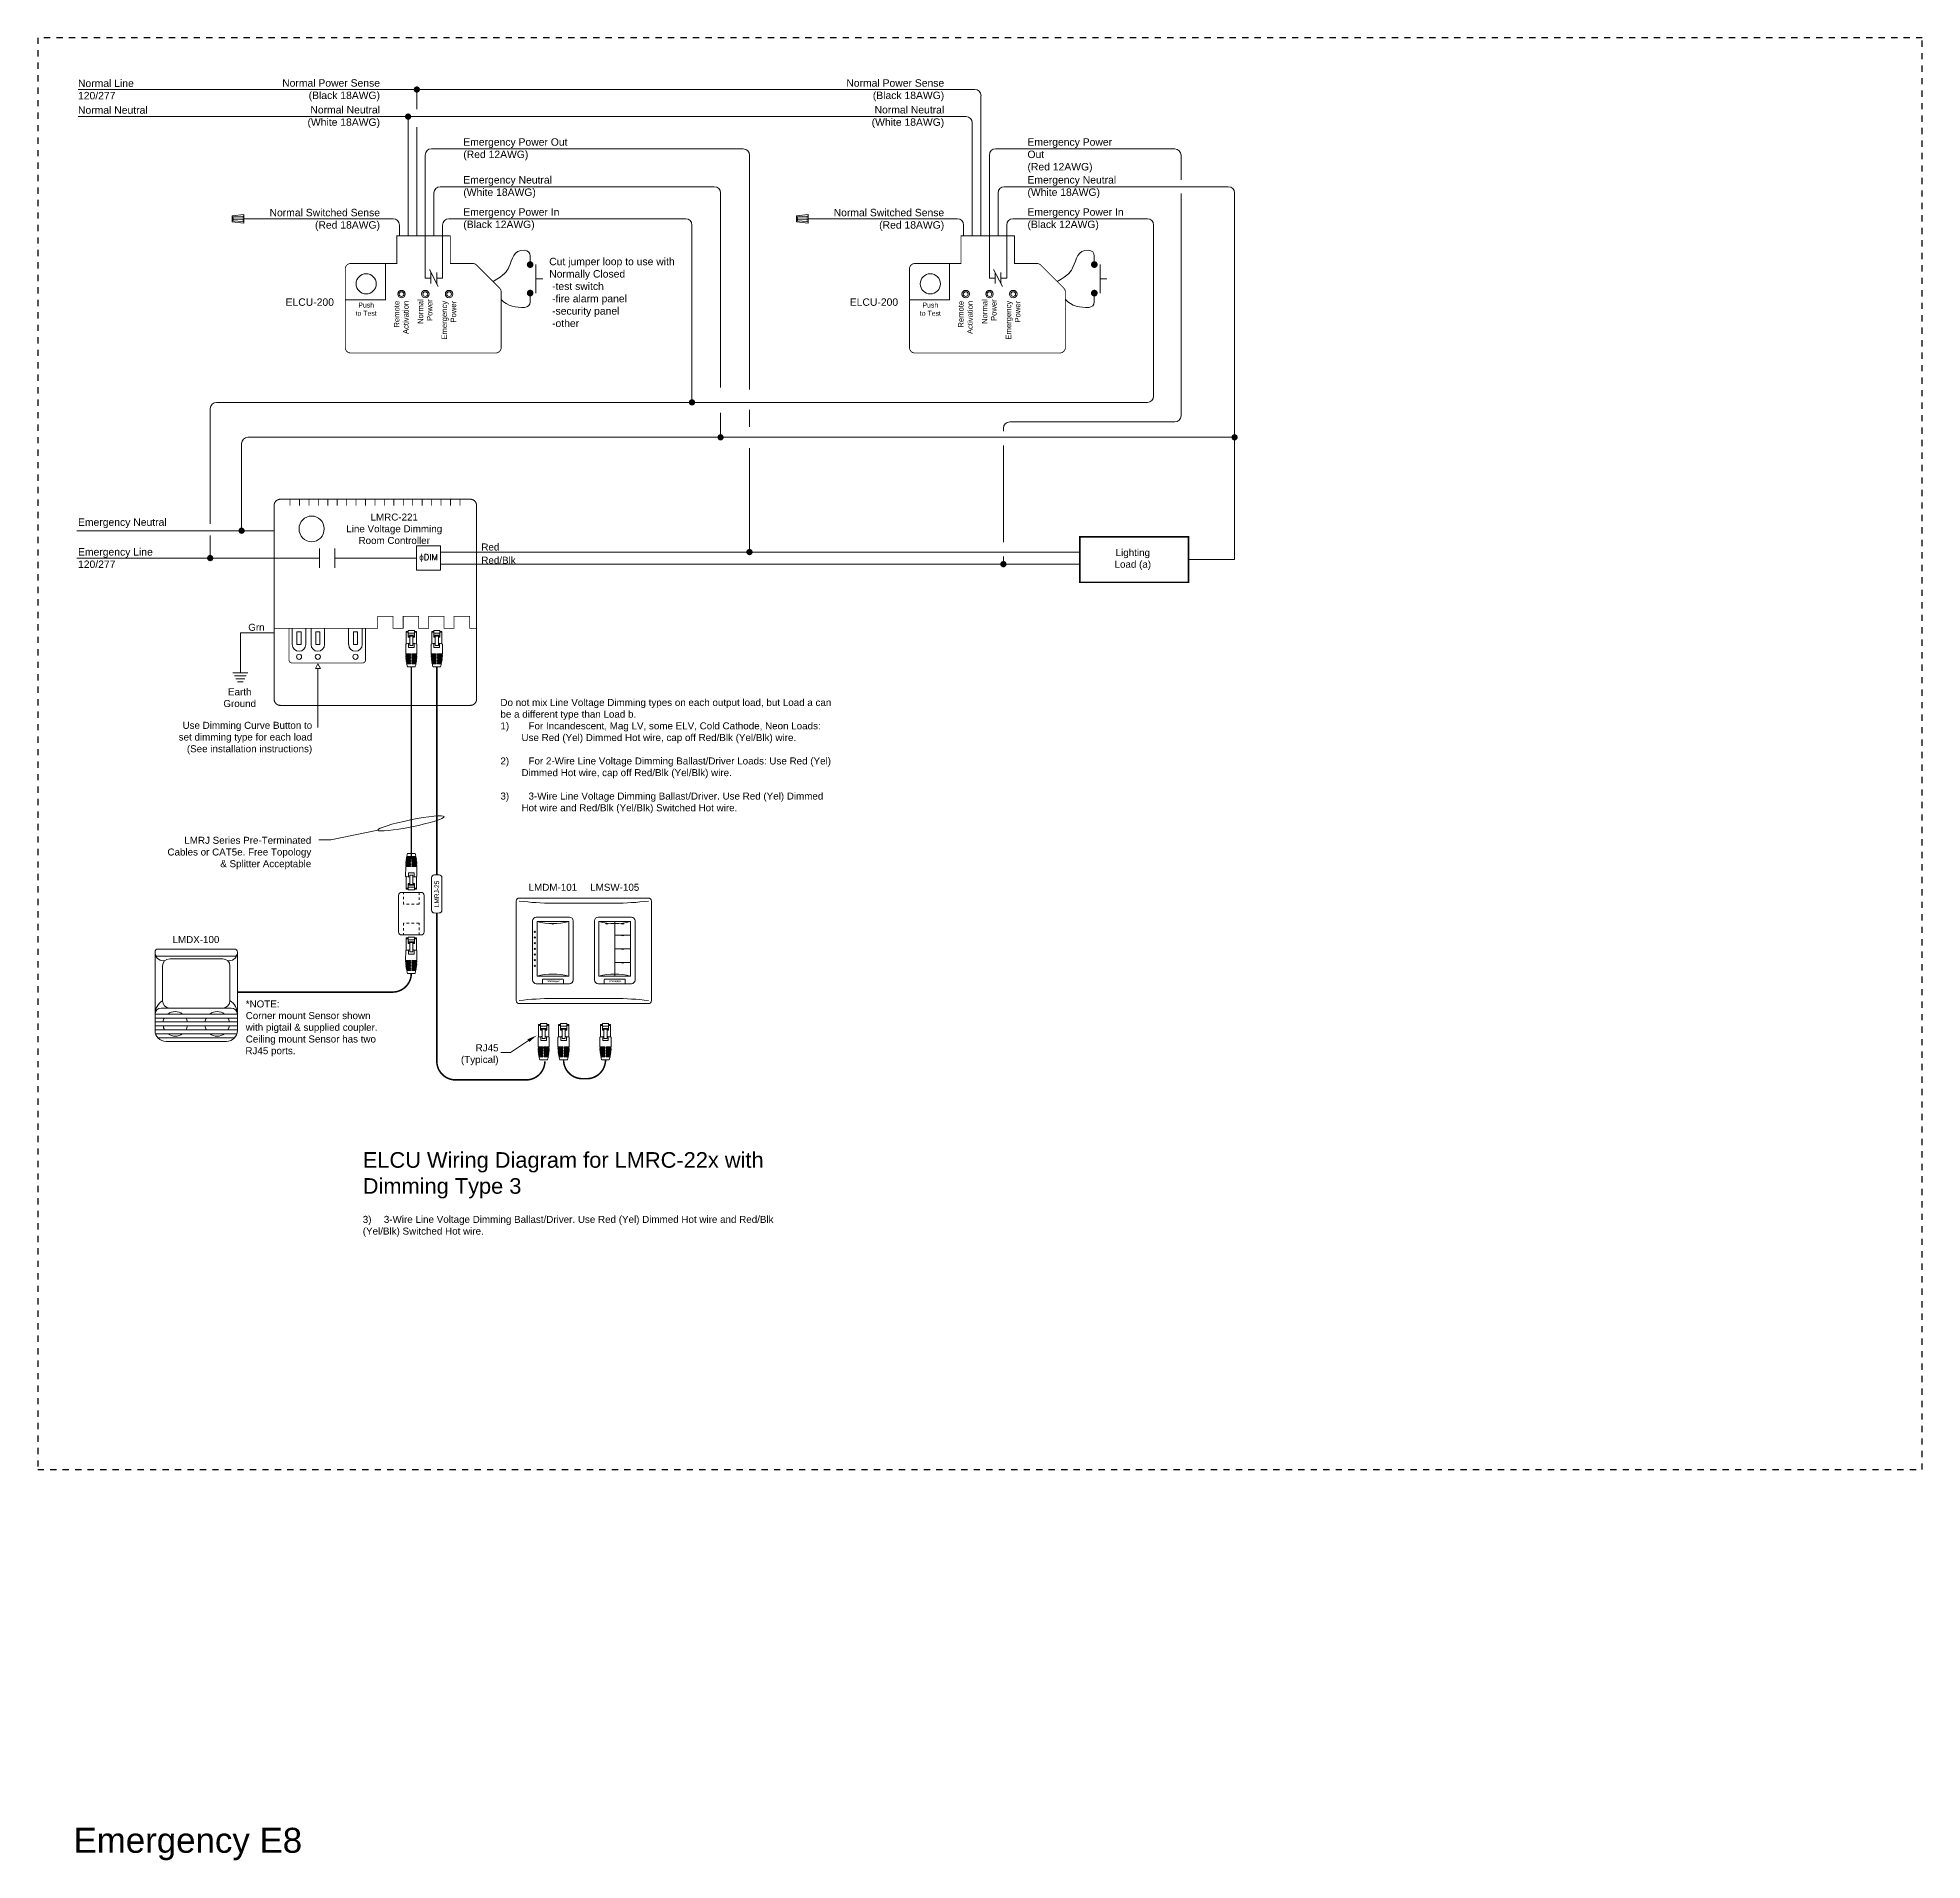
# Model space of a CAD drawing. Header units: inches. Extents: x -60 to 2005, y -577 to 104.
# Drawn here: x 1042.6 to 1118.1, y -188.9 to -115.8 of the extents above; entities that cross this region are included whole.
import ezdxf

# ---------------------------------------------------------------- set-up
doc = ezdxf.new("R2010")
doc.units = ezdxf.units.IN
doc.header["$MEASUREMENT"] = 0
doc.linetypes.add('Demo', pattern=[0.5, 0.25, -0.25])
doc.linetypes.add('HIDDEN', pattern=[0.375, 0.25, -0.125])
doc.layers.get('0').update_dxf_attribs({"lineweight": 5})
doc.layers.add('PS Borders', color=40, linetype='Demo', lineweight=5, plot=False)
for name, color, linetype, lineweight in [('WS', 3, 'Continuous', 5), ('WS_DETAIL', 7, 'Continuous', 5), ('WS_LineVoltage', 1, 'Continuous', 5)]:
    doc.layers.add(name, color=color, linetype=linetype, lineweight=lineweight)
doc.styles.add('ARIAL', font='arial.ttf')
doc.styles.add('ROMANS', font='ROMANS.shx', dxfattribs={"height": 0.0625})

# ---------------------------------------------------------------- blocks, each defined once
blk = doc.blocks.new('A$C28216DC1')
at = {"layer": 'WS_DETAIL'}
blk.add_lwpolyline([(22.84, 8.11), (17.13, 4.27), (13.98, 4.27)], dxfattribs=at)
blk.add_solid([(23.11, 7.67), (22.56, 8.56), (25.52, 9.76)], dxfattribs=at)
at = {"layer": 'WS_DETAIL', "linetype": 'Continuous', "insert": (13.29, 3.59), "char_height": 2.25, "width": 37.309, "attachment_point": 6, "style": 'ARIAL'}
blk.add_mtext('\\pi29.81;RJ45\\P\\pi22.42;(Typical)', dxfattribs=at)
blk = doc.blocks.new('*U130')
for p, q in [((-1.8, 7.34), (-1.81, 4.17)), ((-1.64, 7.37), (-1.63, 11.37)), ((-1.63, 11.37), (-0.99, 11.37)), ((-1.63, 11.09), (-0.99, 11.09)), ((1, 11.65), (-0.99, 11.65)), ((-0.99, 11.65), (-0.99, 9.56)), ((-0.99, 10.79), (1, 10.79)), ((-0.99, 10.12), (1, 10.12)), ((-0.5, 9.76), (-0.99, 9.76)), ((-0.99, 9.56), (-0.5, 9.56)), ((-0.9, 7.49), (-0.9, 6.2)), ((0.9, 6.2), (-0.9, 6.2)), ((-0.5, 6.9), (-0.49, 10.12)), ((0.5, 6.89), (-0.5, 6.9)), ((0.51, 9.89), (-0.49, 9.89)), ((0.5, 6.89), (0.51, 10.12)), ((1, 9.56), (0.5, 9.56)), ((1, 9.76), (0.51, 9.76)), ((0.9, 7.49), (0.9, 6.2)), ((1, 11.65), (1, 9.56)), ((1.65, 11.37), (1, 11.37)), ((1, 11.09), (1.65, 11.09)), ((1.64, 7.37), (1.65, 11.37)), ((1.81, 7.33), (1.8, 4.16)), ((-0.21, 4.16), (-1.81, 4.17)), ((-0.21, 3.92), (-1.81, 3.92)), ((-0.21, 3.67), (-1.8, 3.67)), ((-0.21, 3.42), (-1.79, 3.43)), ((-0.21, 3.18), (-1.78, 3.18)), ((-0.22, 2.93), (-1.76, 2.93)), ((-0.22, 2.69), (-1.74, 2.69)), ((-0.22, 2.44), (-1.71, 2.44)), ((-0.22, 2.19), (-1.68, 2.19)), ((-0.22, 1.95), (-1.65, 1.95)), ((-0.22, 1.7), (-1.61, 1.7)), ((-0.22, 1.45), (-1.57, 1.45)), ((-0.22, 1.21), (-1.52, 1.21)), ((-0.22, 0.96), (-1.47, 0.96)), ((-1.21, 0), (1.21, 0)), ((-0.81, 3.67), (-0.82, 3.43)), ((-0.82, 3.18), (-0.82, 2.93)), ((-0.82, 2.69), (-0.82, 2.44)), ((-0.82, 2.19), (-0.82, 1.95)), ((-0.82, 1.7), (-0.82, 1.45)), ((-0.82, 1.21), (-0.82, 0.96)), ((-0.81, 4.16), (-0.81, 3.92)), ((-0.22, 2.93), (-0.21, 3.18)), ((-0.22, 2.44), (-0.22, 2.69)), ((-0.22, 1.95), (-0.22, 2.19)), ((-0.22, 1.45), (-0.22, 1.7)), ((-0.22, 0.96), (-0.22, 1.21)), ((-0.21, 3.92), (-0.21, 4.16)), ((-0.21, 3.42), (-0.21, 3.67)), ((0.2, 1.95), (0.2, 2.19)), ((1.67, 2.19), (0.2, 2.19)), ((1.64, 1.94), (0.2, 1.95)), ((0.2, 1.45), (0.2, 1.7)), ((1.6, 1.7), (0.2, 1.7)), ((1.55, 1.45), (0.2, 1.45)), ((0.2, 0.96), (0.2, 1.21)), ((1.51, 1.2), (0.2, 1.21)), ((1.45, 0.96), (0.2, 0.96)), ((0.21, 3.92), (0.21, 4.16)), ((1.8, 4.16), (0.21, 4.16)), ((1.8, 3.91), (0.21, 3.92)), ((0.21, 3.42), (0.21, 3.67)), ((1.79, 3.67), (0.21, 3.67)), ((1.78, 3.42), (0.21, 3.42)), ((0.21, 2.93), (0.21, 3.18)), ((1.77, 3.18), (0.21, 3.18)), ((1.75, 2.93), (0.21, 2.93)), ((0.21, 2.44), (0.21, 2.68)), ((1.73, 2.68), (0.21, 2.68)), ((1.7, 2.44), (0.21, 2.44)), ((0.8, 1.7), (0.8, 1.45)), ((0.8, 1.21), (0.8, 0.96)), ((0.81, 4.16), (0.81, 3.92)), ((0.81, 3.67), (0.81, 3.42)), ((0.81, 3.18), (0.81, 2.93)), ((0.81, 2.68), (0.81, 2.44)), ((0.81, 2.19), (0.81, 1.94))]:
    blk.add_line(p, q)
for centre, radius, start, end in [((-0.01, -0.65), 8.19, 93.42122, 102.66034), ((-0.01, -0.65), 8.19, 77.17806, 86.41718), ((13.26, 4.15), 15.07, 180.85618, 181.79342), ((13.26, 4.15), 15.07, 182.73115, 183.66964), ((13.26, 4.15), 15.07, 184.60914, 185.5499), ((13.26, 4.15), 15.07, 186.49219, 187.43627), ((13.26, 4.15), 15.07, 188.38241, 189.33088), ((13.26, 4.15), 15.07, 190.28195, 191.23592), ((13.26, 4.15), 15.07, 192.19309, 195.95706), ((-13.27, 4.18), 15.07, 343.88134, 347.64532), ((-13.27, 4.18), 15.07, 348.60248, 349.55645), ((-13.27, 4.18), 15.07, 350.50753, 351.456), ((-13.27, 4.18), 15.07, 352.40213, 353.34621), ((-13.27, 4.18), 15.07, 354.2885, 355.22926), ((-13.27, 4.18), 15.07, 356.16876, 357.10725), ((-13.27, 4.18), 15.07, 358.04499, 358.98222)]:
    blk.add_arc(centre, radius, start, end)
blk = doc.blocks.new('*U131')
for p, q in [((1.21, 0), (-1.21, 0)), ((-1.81, -7.33), (-1.8, -4.16)), ((-1.8, -3.91), (-0.21, -3.92)), ((-1.8, -4.16), (-0.21, -4.16)), ((-1.79, -3.67), (-0.21, -3.67)), ((-1.78, -3.42), (-0.21, -3.42)), ((-1.77, -3.18), (-0.21, -3.18)), ((-1.75, -2.93), (-0.21, -2.93)), ((-1.73, -2.68), (-0.21, -2.68)), ((-1.7, -2.44), (-0.21, -2.44)), ((-1.67, -2.19), (-0.2, -2.19)), ((-1.64, -1.94), (-0.2, -1.95)), ((-1.6, -1.7), (-0.2, -1.7)), ((-1.55, -1.45), (-0.2, -1.45)), ((-1.51, -1.2), (-0.2, -1.21)), ((-1.45, -0.96), (-0.2, -0.96)), ((-0.81, -2.19), (-0.81, -1.94)), ((-0.81, -2.68), (-0.81, -2.44)), ((-0.81, -3.18), (-0.81, -2.93)), ((-0.81, -3.67), (-0.81, -3.42)), ((-0.81, -4.16), (-0.81, -3.92)), ((-0.8, -1.21), (-0.8, -0.96)), ((-0.8, -1.7), (-0.8, -1.45)), ((-0.21, -2.44), (-0.21, -2.68)), ((-0.21, -2.93), (-0.21, -3.18)), ((-0.21, -3.42), (-0.21, -3.67)), ((-0.21, -3.92), (-0.21, -4.16)), ((-0.2, -0.96), (-0.2, -1.21)), ((-0.2, -1.45), (-0.2, -1.7)), ((-0.2, -1.95), (-0.2, -2.19)), ((0.22, -2.93), (0.21, -3.18)), ((0.21, -3.18), (1.78, -3.18)), ((0.21, -3.42), (1.79, -3.43)), ((0.21, -3.42), (0.21, -3.67)), ((0.21, -3.67), (1.8, -3.67)), ((0.21, -3.92), (1.81, -3.92)), ((0.21, -3.92), (0.21, -4.16)), ((0.21, -4.16), (1.81, -4.17)), ((0.22, -0.96), (1.47, -0.96)), ((0.22, -0.96), (0.22, -1.21)), ((0.22, -1.21), (1.52, -1.21)), ((0.22, -1.45), (1.57, -1.45)), ((0.22, -1.45), (0.22, -1.7)), ((0.22, -1.7), (1.61, -1.7)), ((0.22, -1.95), (1.65, -1.95)), ((0.22, -1.95), (0.22, -2.19)), ((0.22, -2.19), (1.68, -2.19)), ((0.22, -2.44), (1.71, -2.44)), ((0.22, -2.44), (0.22, -2.69)), ((0.22, -2.69), (1.74, -2.69)), ((0.22, -2.93), (1.76, -2.93)), ((0.81, -3.67), (0.82, -3.43)), ((0.81, -4.16), (0.81, -3.92)), ((0.82, -1.21), (0.82, -0.96)), ((0.82, -1.7), (0.82, -1.45)), ((0.82, -2.19), (0.82, -1.95)), ((0.82, -2.69), (0.82, -2.44)), ((0.82, -3.18), (0.82, -2.93)), ((1.8, -7.34), (1.81, -4.17)), ((-1.64, -7.37), (-1.65, -11.37)), ((-1, -11.09), (-1.65, -11.09)), ((-1.65, -11.37), (-1, -11.37)), ((-1, -11.65), (-1, -9.56)), ((-1, -9.56), (-0.5, -9.56)), ((-1, -9.76), (-0.51, -9.76)), ((0.99, -10.12), (-1, -10.12)), ((0.99, -10.79), (-1, -10.79)), ((-1, -11.65), (0.99, -11.65)), ((-0.9, -7.49), (-0.9, -6.2)), ((-0.9, -6.2), (0.9, -6.2)), ((-0.5, -6.89), (-0.51, -10.12)), ((-0.51, -9.89), (0.49, -9.89)), ((-0.5, -6.89), (0.5, -6.9)), ((0.5, -6.9), (0.49, -10.12)), ((0.99, -9.56), (0.5, -9.56)), ((0.5, -9.76), (0.99, -9.76)), ((0.9, -7.49), (0.9, -6.2)), ((0.99, -11.65), (0.99, -9.56)), ((1.63, -11.09), (0.99, -11.09)), ((1.63, -11.37), (0.99, -11.37)), ((1.64, -7.37), (1.63, -11.37))]:
    blk.add_line(p, q)
for centre, radius, start, end in [((13.27, -4.18), 15.07, 163.88134, 167.64532), ((13.27, -4.18), 15.07, 178.04499, 178.98222), ((13.27, -4.18), 15.07, 176.16876, 177.10725), ((13.27, -4.18), 15.07, 174.2885, 175.22926), ((13.27, -4.18), 15.07, 172.40213, 173.34621), ((13.27, -4.18), 15.07, 170.50753, 171.456), ((13.27, -4.18), 15.07, 168.60248, 169.55645), ((-13.26, -4.15), 15.07, 12.19309, 15.95706), ((-13.26, -4.15), 15.07, 10.28195, 11.23592), ((-13.26, -4.15), 15.07, 8.38241, 9.33088), ((-13.26, -4.15), 15.07, 6.49219, 7.43627), ((-13.26, -4.15), 15.07, 4.60914, 5.5499), ((-13.26, -4.15), 15.07, 2.73115, 3.66964), ((-13.26, -4.15), 15.07, 0.85618, 1.79342), ((0.01, 0.65), 8.19, 257.17806, 266.41718), ((0.01, 0.65), 8.19, 273.42122, 282.66034)]:
    blk.add_arc(centre, radius, start, end)
blk = doc.blocks.new('*U135')
at = {"linetype": 'HIDDEN'}
for p, q in [((-2.48, 3.03), (-2.48, 6.83)), ((2.48, 6.83), (2.48, 3.03)), ((2.48, 3.03), (-2.48, 3.03)), ((2.48, -3.03), (-2.48, -3.03)), ((-2.48, -3.03), (-2.48, -6.83)), ((2.48, -6.83), (2.48, -3.03))]:
    blk.add_line(p, q, dxfattribs=at)
for p, q in [((2.48, 6.83), (-2.48, 6.83)), ((2.48, -6.83), (-2.48, -6.83))]:
    blk.add_line(p, q)
for points in [[(-2.48, -6.83), (-3.08, -6.83, -0.414214), (-4.08, -5.83), (-4.08, 5.83, -0.414214), (-3.08, 6.83), (-2.48, 6.83)], [(2.48, 6.83), (3.08, 6.83, -0.414214), (4.08, 5.83), (4.08, -5.83, -0.414214), (3.08, -6.83), (2.48, -6.83)]]:
    blk.add_lwpolyline(points, format="xyb")
blk = doc.blocks.new('*U138')
at = {"const_width": 0.5}
for points in [[(0, 132.37), (0, 6)], [(34.64, 6), (34.64, 6)], [(6, 0), (28.64, 0)]]:
    blk.add_lwpolyline(points, dxfattribs=at)
for points in [[(0, 6, 0.414214), (6, 0)], [(28.64, 0, 0.414214), (34.64, 6)]]:
    blk.add_lwpolyline(points, format="xyb", dxfattribs=at)
blk = doc.blocks.new('*U134')
blk.add_lwpolyline([(-1.66, -5.21), (-1.66, 5.21, -0.414214), (-0.78, 6.09), (0.78, 6.09, -0.414214), (1.66, 5.21), (1.66, -5.21, -0.414214), (0.78, -6.09), (-0.78, -6.09, -0.414214)], format="xyb", close=True)
at = {"insert": (0, 0), "char_height": 1.5, "attachment_point": 5, "rotation": 90, "style": 'ARIAL', "bg_fill": 3, "box_fill_scale": 1, "bg_fill_color": 256, "bg_fill_transparency": 0}
blk.add_mtext_dynamic_manual_height_columns('LMRJ-25', width=12.0337, gutter_width=70, heights=[0], dxfattribs=at)
blk = doc.blocks.new('*U264')
for p, q in [((-17.89, 50.31), (-17.89, 44.1)), ((-17.89, 50.31), (-17.89, 44.1)), ((-12.94, 50.31), (-12.94, 44.1)), ((-12.94, 50.31), (-12.94, 44.1)), ((-26, 47.2), (-17.89, 47.2)), ((-12.94, 47.2), (13.17, 47.2)), ((-26.64, 24.72), (-26.64, 19.51)), ((-22.27, 19.51), (-22.27, 24.72)), ((-20.61, 24.72), (-20.61, 19.51)), ((-16.25, 19.51), (-16.25, 24.72)), ((-8.56, 24.72), (-8.56, 19.51)), ((-4.19, 19.51), (-4.19, 24.72))]:
    blk.add_line(p, q)
for points, const_width in [([(-0.09, 66.07), (30.45, 66.07, -0.414214), (32.44, 64.07), (32.44, 2, -0.414214), (30.45, 0), (-30.45, 0, -0.414214), (-32.44, 2), (-32.44, 64.07, -0.414214), (-30.45, 66.07), (-0.09, 66.07)], 0.343), ([(-27.68, 24.72), (-27.68, 14.58, 0.414214), (-26.68, 13.58), (-4.15, 13.58, 0.414214), (-3.15, 14.58), (-3.15, 24.72)], 0.25)]:
    blk.add_lwpolyline(points, format="xyb", dxfattribs=dict(const_width=const_width))
at = {"const_width": 0.25}
for points in [[(-27.34, 64.06), (-27.34, 66.07)], [(-24.32, 64.06), (-24.32, 66.07)], [(-21.29, 64.06), (-21.29, 66.07)], [(-18.27, 64.06), (-18.27, 66.07)], [(-15.24, 64.06), (-15.24, 66.07)], [(-12.22, 64.06), (-12.22, 66.07)], [(-9.19, 64.06), (-9.19, 66.07)], [(-6.17, 64.06), (-6.17, 66.07)], [(-3.15, 64.06), (-3.15, 66.07)], [(-0.12, 64.06), (-0.12, 66.07)], [(2.9, 64.06), (2.9, 66.07)], [(5.93, 64.06), (5.93, 66.07)], [(8.95, 64.06), (8.95, 66.07)], [(11.98, 64.06), (11.98, 66.07)], [(15, 64.06), (15, 66.07)], [(18.03, 64.06), (18.03, 66.07)], [(21.05, 64.06), (21.05, 66.07)], [(24.07, 64.06), (24.07, 66.07)], [(27.1, 64.06), (27.1, 66.07)], [(32.44, 24.72), (30.2, 24.72), (30.2, 28.51), (25.24, 28.51), (25.24, 24.72), (22.03, 24.72), (22.03, 28.51), (17.07, 28.51), (17.07, 24.72), (13.86, 24.72), (13.86, 28.51), (8.9, 28.51), (8.9, 24.72), (5.69, 24.72), (5.69, 28.51), (0.73, 28.51), (0.73, 24.72), (-32.44, 24.72)]]:
    blk.add_lwpolyline(points, dxfattribs=at)
blk.add_lwpolyline([(-20.43, 52.43), (-21.24, 52.51), (-21.99, 52.75), (-22.67, 53.13), (-23.27, 53.64), (-23.77, 54.26), (-24.14, 54.98), (-24.38, 55.78), (-24.46, 56.64), (-24.46, 56.64), (-24.38, 57.45), (-24.14, 58.2), (-23.77, 58.89), (-23.27, 59.49), (-22.67, 59.98), (-21.99, 60.36), (-21.24, 60.59), (-20.43, 60.68), (-20.43, 60.68), (-19.63, 60.59), (-18.87, 60.36), (-18.19, 59.98), (-17.59, 59.49), (-17.09, 58.89), (-16.72, 58.2), (-16.48, 57.45), (-16.4, 56.64), (-16.4, 56.64), (-16.48, 55.78), (-16.72, 54.98), (-17.09, 54.26), (-17.59, 53.64), (-18.19, 53.13), (-18.87, 52.75), (-19.63, 52.51), (-20.43, 52.43), (-20.43, 52.43), (-20.43, 52.43)])
for points in [[(13.17, 51.08), (20.92, 51.08), (20.92, 43.33), (13.17, 43.33)], [(-25.12, 19.51), (-23.79, 19.51), (-23.79, 23.54), (-25.12, 23.54)], [(-19.09, 19.51), (-17.77, 19.51), (-17.77, 23.54), (-19.09, 23.54)], [(-7.04, 19.51), (-5.71, 19.51), (-5.71, 23.54), (-7.04, 23.54)]]:
    blk.add_lwpolyline(points, close=True)
for centre in [(-24.45, 15.57), (-18.43, 15.57), (-6.37, 15.57)]:
    blk.add_circle(centre, 0.819)
for centre in [(-24.45, 19.51), (-18.43, 19.51), (-6.37, 19.51)]:
    blk.add_arc(centre, 2.18, 180, 0)
at = {"insert": (6.05, 61.48), "char_height": 2.25, "width": 40.9705, "attachment_point": 2, "style": 'ROMANS'}
blk.add_mtext('{\\fArial|b0|i0|c0|p34;LMRC-221\\PLine Voltage Dimming\\PRoom Controller}', dxfattribs=at)
at = {"linetype": 'Continuous', "insert": (17.05, 47.2), "char_height": 2, "width": 5.8059, "attachment_point": 5, "style": 'ROMANS'}
blk.add_mtext('ɸDIM', dxfattribs=at)
blk = doc.blocks.new('WallPlate2Gang')
for p, q in [((-20.79, 0.96), (-20.79, 32.88)), ((-19.83, 33.84), (19.83, 33.84)), ((10.76, 32.2), (-9.07, 32.2)), ((0, 33.84), (1.69, 33.84)), ((19.83, 33.84), (21.52, 33.84)), ((22.48, 32.88), (22.48, 0.96)), ((-15.56, 26.52), (-15.56, 7.57)), ((-14.38, 27.7), (-3.75, 27.7)), ((-2.57, 26.52), (-2.57, 7.57)), ((4.26, 26.52), (4.26, 7.57)), ((5.44, 27.7), (16.08, 27.7)), ((17.26, 26.52), (17.26, 7.57)), ((-3.75, 6.39), (-14.38, 6.39)), ((16.08, 6.39), (5.44, 6.39)), ((-19.83, 0), (19.83, 0)), ((10.76, 1.64), (-9.07, 1.64)), ((0, 0), (1.69, 0)), ((19.83, 0), (21.52, 0))]:
    blk.add_line(p, q)
for centre, radius, start, end in [((-19.83, 32.88), 0.96, 90, 180), ((-9.07, 117.54), 85.35, 262.75705, 270), ((10.76, 117.54), 85.35, 270, 277.24295), ((21.52, 32.88), 0.96, 0, 90), ((-14.38, 26.52), 1.18, 90, 180), ((-3.75, 26.52), 1.18, 0, 90), ((5.44, 26.52), 1.18, 90, 180), ((16.08, 26.52), 1.18, 0, 90), ((-14.38, 7.57), 1.18, 180, 270), ((-3.75, 7.57), 1.18, 270, 0), ((5.44, 7.57), 1.18, 180, 270), ((16.08, 7.57), 1.18, 270, 0), ((-19.83, 0.96), 0.96, 180, 270), ((-9.07, -83.7), 85.35, 90, 97.24295), ((10.76, -83.7), 85.35, 82.75705, 90), ((21.52, 0.96), 0.96, 270, 0)]:
    blk.add_arc(centre, radius, start, end)
blk = doc.blocks.new('*U189')
blk.add_blockref('WallPlate2Gang', (9.07, 0))
blk = doc.blocks.new('*U207')
for p, q in [((-6.5, 20.13), (-6.5, 1.18)), ((-5.32, 21.31), (5.32, 21.31)), ((-5.07, 2.44), (-5.07, 19.89)), ((-5.07, 19.89), (5.07, 19.89)), ((-5.07, 19.89), (5.07, 19.89)), ((-0.33, 19.29), (-0.33, 19.19)), ((0.33, 19.29), (0.33, 19.19)), ((5.07, 19.89), (5.07, 2.44)), ((6.5, 20.13), (6.5, 1.18)), ((5.32, 0), (-5.32, 0)), ((5.07, 2.44), (-5.07, 2.44)), ((5.07, 2.44), (-5.07, 2.44)), ((-3.38, 1.24), (-3.38, 0)), ((3.14, 1.48), (-3.14, 1.48)), ((3.38, 1.24), (3.38, 0))]:
    blk.add_line(p, q)
for centre in [(-5.78, 16.63), (-5.78, 14.81), (-5.78, 12.99), (-5.78, 11.16), (-5.78, 9.34), (-5.78, 7.52), (-5.78, 5.7)]:
    blk.add_circle(centre, 0.199)
for centre, radius, start, end in [((-5.32, 20.13), 1.18, 90, 180), ((0, 41.25), 21.96, 256.64818, 283.35182), ((0, 19.73), 0.639, 238.6629, 301.3371), ((5.32, 20.13), 1.18, 0, 90), ((-5.32, 1.18), 1.18, 180, 270), ((0, -18.92), 21.96, 76.64818, 103.35182), ((-3.14, 1.24), 0.239, 90, 180), ((3.14, 1.24), 0.239, 0, 90), ((5.32, 1.18), 1.18, 270, 0)]:
    blk.add_arc(centre, radius, start, end)
at = {"style": 'ARIAL'}
for s, insert, char_height, width, attachment_point in [('LMDM-101', (0, 32.02), 2.25, 40.9705, 2), ('{\\fArial|b1|i1|c0|p34;Wattstopper}', (-1.79, 1.04), 0.4798, 3.7953, 1)]:
    blk.add_mtext(s, dxfattribs=dict(at, insert=insert, char_height=char_height, width=width, attachment_point=attachment_point))
blk = doc.blocks.new('*U250')
for p, q in [((-6.5, 20.13), (-6.5, 1.18)), ((-5.32, 21.31), (5.32, 21.31)), ((-5.07, 2.44), (-5.07, 19.89)), ((-5.07, 19.89), (5.07, 19.89)), ((-2.87, 19.29), (-2.87, 19.19)), ((-2.2, 19.29), (-2.87, 19.29)), ((-2.2, 19.29), (-2.2, 19.19)), ((0, 19.29), (0, 19.89)), ((0, 19.29), (0, 3.04)), ((2.2, 19.29), (2.2, 19.19)), ((2.2, 19.29), (2.87, 19.29)), ((2.87, 19.29), (2.87, 19.19)), ((5.07, 19.89), (5.07, 2.44)), ((6.5, 20.13), (6.5, 1.18)), ((0, 15.52), (5.07, 15.52)), ((2.2, 15.52), (2.2, 15.42)), ((2.87, 15.52), (2.87, 15.42)), ((0, 11.16), (5.07, 11.16)), ((0, 6.8), (5.07, 6.8)), ((2.2, 11.16), (2.2, 11.06)), ((2.2, 6.8), (2.2, 6.7)), ((2.87, 11.16), (2.87, 11.06)), ((2.87, 6.8), (2.87, 6.7)), ((5.32, 0), (-5.32, 0)), ((5.07, 2.44), (-5.07, 2.44)), ((-3.38, 1.24), (-3.38, 0)), ((3.14, 1.48), (-3.14, 1.48)), ((0, 3.04), (0, 2.44)), ((3.38, 1.24), (3.38, 0))]:
    blk.add_line(p, q)
for centre, radius, start, end in [((-5.32, 20.13), 1.18, 90, 180), ((0, 41.25), 21.96, 256.64818, 283.35182), ((-2.54, 19.73), 0.639, 238.6629, 301.3371), ((2.54, 19.73), 0.639, 238.6629, 301.3371), ((5.32, 20.13), 1.18, 0, 90), ((2.54, 15.96), 0.639, 238.6629, 301.3371), ((2.54, 11.6), 0.639, 238.6629, 301.3371), ((2.54, 7.24), 0.639, 238.6629, 301.3371), ((-5.32, 1.18), 1.18, 180, 270), ((0, -18.92), 21.96, 76.64818, 103.35182), ((-3.14, 1.24), 0.239, 90, 180), ((3.14, 1.24), 0.239, 0, 90), ((5.32, 1.18), 1.18, 270, 0)]:
    blk.add_arc(centre, radius, start, end)
at = {"style": 'ARIAL'}
for s, insert, char_height, width, attachment_point in [('LMSW-105', (0, 32.02), 2.25, 40.9705, 2), ('{\\fArial|b1|i1|c0|p34;Wattstopper}', (-1.79, 1.04), 0.4798, 3.7953, 1)]:
    blk.add_mtext(s, dxfattribs=dict(at, insert=insert, char_height=char_height, width=width, attachment_point=attachment_point))

msp = doc.modelspace()

# ---------------------------------------------------------------- linework, layer by layer
for p, q in [((1057.812, -118.71), (1057.812, -117.924)), ((1050.885, -122.927), (1050.414, -122.988)), ((1050.414, -123.225), (1050.414, -122.988)), ((1050.847, -123.002), (1050.452, -123.031)), ((1050.885, -123.286), (1050.885, -122.927)), ((1073.486, -122.927), (1073.016, -122.988)), ((1073.016, -123.225), (1073.016, -122.988)), ((1073.449, -123.002), (1073.054, -123.031)), ((1073.486, -123.286), (1073.486, -122.927)), ((1050.885, -123.286), (1050.414, -123.225)), ((1050.847, -123.071), (1050.452, -123.081)), ((1050.847, -123.141), (1050.452, -123.131)), ((1050.847, -123.21), (1050.452, -123.181)), ((1073.486, -123.286), (1073.016, -123.225)), ((1073.449, -123.071), (1073.054, -123.081)), ((1073.449, -123.141), (1073.054, -123.131)), ((1073.449, -123.21), (1073.054, -123.181)), ((1058.318, -125.143), (1058.67, -125.813)), ((1058.378, -125.699), (1058.378, -125.257)), ((1058.61, -125.257), (1058.61, -125.699)), ((1080.92, -125.143), (1081.272, -125.813)), ((1080.98, -125.699), (1080.98, -125.257)), ((1081.212, -125.257), (1081.212, -125.699)), ((1058.378, -125.478), (1058.148, -125.478)), ((1058.844, -125.478), (1058.61, -125.478)), ((1080.98, -125.478), (1080.749, -125.478)), ((1081.445, -125.478), (1081.212, -125.478)), ((1084.369, -135.851), (1084.369, -137.668)), ((1058.765, -136.457), (1062.211, -136.457)), ((1088.73, -136.759), (1090.572, -136.759)), ((1053.852, -140.932), (1053.746, -141.117)), ((1053.746, -141.117), (1053.959, -141.117)), ((1053.959, -141.117), (1053.746, -141.117)), ((1053.852, -140.932), (1053.959, -141.117)), ((1053.852, -141.117), (1053.852, -143.491)), ((1050.441, -141.294), (1051.044, -141.294)), ((1050.506, -141.42), (1050.979, -141.42)), ((1050.562, -141.53), (1050.923, -141.53)), ((1050.63, -141.656), (1050.854, -141.656)), ((1054.369, -147.982), (1053.883, -147.982)), ((1047.325, -152.481), (1047.325, -152.532)), ((1047.445, -152.36), (1050.503, -152.36)), ((1050.624, -152.481), (1050.624, -152.532)), ((1047.326, -152.547), (1047.326, -155.625)), ((1050.503, -152.653), (1047.445, -152.653)), ((1047.621, -153.047), (1047.621, -154.435)), ((1050.034, -152.754), (1047.914, -152.754)), ((1050.327, -153.047), (1050.327, -154.435)), ((1050.623, -152.547), (1050.623, -155.625)), ((1050.378, -154.728), (1047.57, -154.728)), ((1050.623, -154.967), (1047.326, -154.967)), ((1050.623, -155.125), (1047.326, -155.125)), ((1050.623, -155.283), (1047.326, -155.283)), ((1050.623, -155.442), (1047.326, -155.442)), ((1050.623, -155.6), (1047.326, -155.6)), ((1050.602, -155.759), (1047.346, -155.759)), ((1050.511, -155.917), (1047.437, -155.917)), ((1050.184, -156.064), (1047.764, -156.064))]:
    msp.add_line(p, q)
at = {"color": 7}
for p, q in [((1056.553, -126.356), (1056.553, -124.895)), ((1062.351, -124.589), (1062.351, -124.94)), ((1062.582, -124.94), (1062.582, -126.081)), ((1079.155, -126.356), (1079.155, -124.895)), ((1084.953, -124.589), (1084.953, -124.94)), ((1085.184, -124.94), (1085.184, -126.081)), ((1062.351, -126.081), (1062.351, -126.433)), ((1062.859, -125.511), (1062.582, -125.511)), ((1084.953, -126.081), (1084.953, -126.433)), ((1085.461, -125.511), (1085.184, -125.511)), ((1054.945, -126.356), (1056.553, -126.356)), ((1077.547, -126.356), (1079.155, -126.356))]:
    msp.add_line(p, q, dxfattribs=at)
at = {"linetype": 'Continuous'}
msp.add_line((1054.369, -147.982), (1056.256, -147.597), dxfattribs=at)
at = {"const_width": 0.125}
for points in [[(1057.749, -117.924, 1), (1057.874, -117.924, 1)], [(1057.401, -119.01, 1), (1057.526, -119.01, 1)]]:
    msp.add_lwpolyline(points, format="xyb", close=True, dxfattribs=at)
at = {"const_width": 0.033}
for points in [[(1059.154, -123.786), (1059.154, -124.895), (1060.051, -124.895, -0.199289), (1060.207, -124.96), (1061.127, -125.883, -0.198535), (1061.191, -126.038), (1061.191, -128.261, -0.414214), (1060.971, -128.481), (1055.165, -128.481, -0.414214), (1054.945, -128.261), (1054.945, -128.088)], [(1054.945, -128.088), (1054.945, -125.115, -0.414214), (1055.165, -124.895), (1057.009, -124.895), (1057.009, -123.786), (1057.98, -123.786), (1059.154, -123.786)], [(1081.756, -123.786), (1081.756, -124.895), (1082.653, -124.895, -0.199289), (1082.808, -124.96), (1083.728, -125.883, -0.198535), (1083.793, -126.038), (1083.793, -128.261, -0.414214), (1083.573, -128.481), (1077.767, -128.481, -0.414214), (1077.547, -128.261), (1077.547, -128.088)], [(1077.547, -128.088), (1077.547, -125.115, -0.414214), (1077.767, -124.895), (1079.61, -124.895), (1079.61, -123.786), (1080.581, -123.786), (1081.756, -123.786)]]:
    msp.add_lwpolyline(points, format="xyb", dxfattribs=at)
at = {"color": 7, "linetype": 'Continuous', "const_width": 0.133}
for points in [[(1062.285, -124.94, -1), (1062.418, -124.94, -1)], [(1084.886, -124.94, -1), (1085.02, -124.94, -1)], [(1062.285, -126.081, 1), (1062.418, -126.081, 1)], [(1084.886, -126.081, 1), (1085.02, -126.081, 1)]]:
    msp.add_lwpolyline(points, format="xyb", close=True, dxfattribs=at)
at = {"linetype": 'Continuous', "const_width": 0.0625}
msp.add_lwpolyline([(1084.369, -137.668), (1088.73, -137.668), (1088.73, -135.851), (1084.369, -135.851)], close=True, dxfattribs=at)
msp.add_lwpolyline([(1052.094, -139.689), (1050.742, -139.689), (1050.742, -141.294)])
at = {"color": 7}
for centre in [(1055.782, -125.712), (1078.384, -125.712)]:
    msp.add_circle(centre, 0.404, dxfattribs=at)
for centre, radius in [((1057.198, -126.123), 0.151), ((1057.198, -126.123), 0.0952), ((1058.151, -126.123), 0.151), ((1058.151, -126.123), 0.0952), ((1059.105, -126.123), 0.151), ((1059.105, -126.123), 0.0952), ((1079.8, -126.123), 0.151), ((1079.8, -126.123), 0.0952), ((1080.753, -126.123), 0.151), ((1080.753, -126.123), 0.0952), ((1081.707, -126.123), 0.151), ((1081.707, -126.123), 0.0952)]:
    msp.add_circle(centre, radius)
for centre, radius, start, end in [((1080.165, -118.173), 0.249, 0, 90), ((1058.396, -120.551), 0.249, 90, 180), ((1047.445, -152.481), 0.121, 90, 180), ((1050.503, -152.481), 0.121, 0, 90), ((1047.445, -152.532), 0.121, 180, 270), ((1047.661, -152.492), 0.34, 189.33833, 280.31178), ((1047.914, -153.047), 0.293, 90, 180), ((1050.034, -153.047), 0.293, 0, 90), ((1050.287, -152.492), 0.34, 259.68822, 350.66167), ((1050.503, -152.532), 0.121, 270, 0), ((1047.957, -154.969), 0.632, 122.17907, 180.24228), ((1047.57, -154.972), 0.244, 90, 180), ((1047.914, -154.435), 0.293, 180, 270), ((1050.034, -154.435), 0.293, 270, 0), ((1049.991, -154.969), 0.632, 359.75772, 57.82093), ((1050.378, -154.972), 0.244, 0, 90), ((1048.134, -155.361), 0.493, 151.37465, 170.93843), ((1048.134, -155.361), 0.493, 189.44431, 209.05661), ((1048.134, -155.361), 0.493, 53.19365, 126.80635), ((1048.134, -155.361), 0.493, 330.94339, 350.55569), ((1048.134, -155.361), 0.493, 9.06157, 28.62535), ((1049.814, -155.361), 0.493, 151.37465, 170.93843), ((1049.814, -155.361), 0.493, 189.44431, 209.05661), ((1049.814, -155.361), 0.493, 53.19365, 126.80635), ((1049.814, -155.361), 0.493, 330.94339, 350.55569), ((1049.814, -155.361), 0.493, 9.06157, 28.62535), ((1047.764, -155.625), 0.439, 180, 270), ((1048.134, -155.361), 0.493, 233.8289, 306.1711), ((1049.814, -155.361), 0.493, 233.8289, 306.1711), ((1050.184, -155.625), 0.439, 270, 0)]:
    msp.add_arc(centre, radius, start, end)
for centre, start, end in [((1062.129, -124.589), 0, 90), ((1084.731, -124.589), 0, 90), ((1062.129, -126.433), 270, 0), ((1084.731, -126.433), 270, 0)]:
    msp.add_arc(centre, 0.222, start, end, dxfattribs=at)
at = {"extrusion": (0, 0, -1)}
msp.add_ellipse((1057.581, -147.327), major_axis=(1.325, 0.27), ratio=0.103781, dxfattribs=at)
at = {"color": 7}
for points in [[(1060.865, -125.62), (1061.323, -125.356), (1061.628, -124.907), (1061.67, -124.332), (1062.129, -124.367)], [(1083.467, -125.62), (1083.925, -125.356), (1084.23, -124.907), (1084.272, -124.332), (1084.731, -124.367)]]:
    msp.add_open_spline(points, degree=3, knots=[0, 0, 0, 0, 0.853506, 2.600202, 2.600202, 2.600202, 2.600202], dxfattribs=at)
for points in [[(1061.191, -126.335), (1061.443, -126.603), (1061.797, -126.675), (1062.129, -126.655)], [(1083.793, -126.335), (1084.044, -126.603), (1084.399, -126.675), (1084.731, -126.655)]]:
    msp.add_open_spline(points, degree=3, dxfattribs=at)
for p in [(1050.452, -123.031), (1050.847, -123.002), (1073.054, -123.031), (1073.449, -123.002), (1050.452, -123.081), (1050.452, -123.131), (1050.452, -123.181), (1050.847, -123.071), (1050.847, -123.141), (1050.847, -123.21), (1073.054, -123.081), (1073.054, -123.131), (1073.054, -123.181), (1073.449, -123.071), (1073.449, -123.141), (1073.449, -123.21), (1084.369, -136.457), (1084.369, -137.062)]:
    msp.add_point(p)
at = {"layer": 'WS', "const_width": 0.0625}
msp.add_lwpolyline([(1057.591, -141.058), (1057.59, -148.725)], dxfattribs=at)
for points in [[(1057.59, -153.336), (1057.59, -153.336, -0.414214), (1056.84, -154.086), (1050.623, -154.086)], [(1063.692, -156.806, 0.414214), (1064.442, -157.556), (1064.62, -157.556, 0.414214), (1065.37, -156.806)]]:
    msp.add_lwpolyline(points, format="xyb", dxfattribs=at)
at = {"layer": 'WS_LineVoltage'}
for p, q in [((1044.238, -117.924), (1080.165, -117.924)), ((1080.413, -123.786), (1080.413, -118.173)), ((1044.238, -119.01), (1079.817, -119.01)), ((1057.464, -123.786), (1057.464, -119.01)), ((1080.065, -123.786), (1080.065, -119.259)), ((1057.812, -123.786), (1057.812, -119.429)), ((1058.148, -125.478), (1058.148, -120.551)), ((1070.889, -120.303), (1058.396, -120.303)), ((1071.139, -129.942), (1071.139, -120.553)), ((1080.749, -125.478), (1080.749, -120.551)), ((1088.178, -120.303), (1080.998, -120.303)), ((1088.428, -121.545), (1088.428, -120.553)), ((1058.496, -123.786), (1058.496, -122.067)), ((1069.73, -121.818), (1058.744, -121.818)), ((1069.98, -129.866), (1069.98, -122.068)), ((1081.097, -123.786), (1081.097, -122.067)), ((1090.322, -121.818), (1081.346, -121.818)), ((1088.428, -130.996), (1088.428, -122.097)), ((1090.572, -136.759), (1090.572, -122.068)), ((1050.885, -123.106), (1056.867, -123.106)), ((1057.116, -123.786), (1057.116, -123.355)), ((1058.844, -125.478), (1058.844, -123.355)), ((1068.585, -123.106), (1059.092, -123.106)), ((1068.835, -130.46), (1068.835, -123.356)), ((1073.486, -123.106), (1079.469, -123.106)), ((1079.717, -123.786), (1079.717, -123.355)), ((1081.445, -125.478), (1081.445, -123.355)), ((1087.08, -123.106), (1081.694, -123.106)), ((1087.33, -130.21), (1087.33, -123.356)), ((1087.08, -130.46), (1049.784, -130.46)), ((1049.534, -135.326), (1049.534, -130.71)), ((1069.98, -131.86), (1069.98, -130.879)), ((1071.139, -131.436), (1071.139, -130.752)), ((1081.562, -131.246), (1088.178, -131.246)), ((1050.792, -135.602), (1050.792, -132.11)), ((1051.042, -131.86), (1090.572, -131.86)), ((1081.312, -131.617), (1081.312, -131.496)), ((1071.139, -136.457), (1071.139, -132.297)), ((1081.312, -136.063), (1081.312, -132.186)), ((1049.534, -136.699), (1049.534, -135.8)), ((1058.765, -136.457), (1084.369, -136.457)), ((1081.312, -136.941), (1081.312, -136.63)), ((1058.765, -136.941), (1084.369, -136.941))]:
    msp.add_line(p, q, dxfattribs=at)
at = {"layer": 'WS_LineVoltage', "const_width": 0.125}
for points in [[(1068.772, -130.46, 1), (1068.897, -130.46, 1)], [(1069.918, -131.86, 1), (1070.043, -131.86, 1)], [(1090.51, -131.86, 1), (1090.635, -131.86, 1)], [(1050.73, -135.602, 1), (1050.855, -135.602, 1)], [(1049.471, -136.699, 1), (1049.596, -136.699, 1)], [(1071.076, -136.457, 1), (1071.201, -136.457, 1)], [(1081.25, -136.941, 1), (1081.375, -136.941, 1)]]:
    msp.add_lwpolyline(points, format="xyb", close=True, dxfattribs=at)
at = {"layer": 'WS_LineVoltage'}
for points in [[(1052.094, -135.602), (1044.196, -135.602)], [(1052.9, -136.699), (1044.196, -136.699)]]:
    msp.add_lwpolyline(points, dxfattribs=at)
for centre, radius, start, end in [((1079.817, -119.259), 0.249, 0, 90), ((1070.889, -120.553), 0.25, 0, 90), ((1080.998, -120.551), 0.249, 90, 180), ((1088.178, -120.553), 0.25, 0, 90), ((1058.744, -122.067), 0.249, 90, 180), ((1069.73, -122.068), 0.25, 0, 90), ((1081.346, -122.067), 0.249, 90, 180), ((1090.322, -122.068), 0.25, 0, 90), ((1056.867, -123.355), 0.249, 0, 90), ((1059.092, -123.355), 0.249, 90, 180), ((1068.585, -123.356), 0.25, 0, 90), ((1079.469, -123.355), 0.249, 0, 90), ((1081.694, -123.355), 0.249, 90, 180), ((1087.08, -123.356), 0.25, 0, 90), ((1049.784, -130.71), 0.25, 90, 180), ((1087.08, -130.21), 0.25, 270, 0), ((1081.562, -131.496), 0.25, 90, 180), ((1088.178, -130.996), 0.25, 270, 0), ((1051.042, -132.11), 0.25, 90, 180)]:
    msp.add_arc(centre, radius, start, end, dxfattribs=at)

# ---------------------------------------------------------------- block references
at = {"xscale": 0.125, "yscale": 0.125, "zscale": 0.125}
for name, p in [('*U264', (1056.15, -142.599)), ('*U130', (1057.591, -141.058)), ('*U130', (1058.612, -141.058)), ('*U131', (1057.59, -148.536)), ('*U135', (1057.591, -150.945)), ('*U207', (1063.263, -153.749)), ('*U250', (1065.741, -153.749)), ('*U189', (1063.263, -154.548)), ('*U130', (1057.59, -153.336)), ('*U130', (1062.893, -156.806)), ('*U130', (1063.692, -156.806)), ('*U130', (1065.37, -156.806))]:
    msp.add_blockref(name, p, dxfattribs=at)
at = {"layer": 'WS', "xscale": 0.125, "yscale": 0.125, "zscale": 0.125}
for name, p in [('*U138', (1058.612, -157.604)), ('A$C28216DC1', (1059.424, -157.046))]:
    msp.add_blockref(name, p, dxfattribs=at)

# ---------------------------------------------------------------- texts
at = {"lineweight": -3, "style": 'ARIAL'}
for s, height, p in [('*NOTE:', 0.2811, (1050.958, -154.701)), ('with pigtail & supplied coupler.', 0.28114, (1050.958, -155.638)), ('Corner mount Sensor shown', 0.28114, (1050.958, -155.169)), ('Ceiling mount Sensor has two', 0.28114, (1050.958, -156.106)), ('RJ45 ports.', 0.28114, (1050.945, -156.575))]:
    msp.add_text(s, height=height, dxfattribs=at).set_placement(p)
at = {"color": 7, "linetype": 'Continuous', "char_height": 0.29701, "width": 4.07419, "attachment_point": 4, "style": 'ARIAL'}
for s, insert in [('Normal Line\\P120/277', (1044.238, -117.924)), ('Emergency Line 120/277', (1044.238, -136.699))]:
    msp.add_mtext(s, dxfattribs=dict(at, insert=insert))
at = {"color": 7, "style": 'ARIAL'}
for s, insert, char_height, width, attachment_point in [('Normal Power Sense\\P(Black 18AWG)', (1056.337, -117.514), 0.29701, 7.99989, 3), ('Normal Power Sense\\P(Black 18AWG)', (1078.939, -117.514), 0.29701, 7.99989, 3), ('Normal Neutral', (1044.238, -118.752), 0.29701, 5.6368, 4), ('Normal Neutral\\P(White 18AWG)', (1056.337, -118.588), 0.29701, 7.99989, 3), ('Normal Neutral\\P(White 18AWG)', (1078.939, -118.588), 0.29701, 7.99989, 3), ('Emergency Power Out\\P(Red 12AWG)', (1059.674, -119.88), 0.29701, 7.99989, 1), ('Emergency Power Out\\P(Red 12AWG)', (1082.276, -119.88), 0.29701, 3.89371, 1), ('Emergency Neutral\\P(White 18AWG)', (1059.674, -121.395), 0.29701, 7.99989, 1), ('Emergency Neutral\\P(White 18AWG)', (1082.276, -121.395), 0.29701, 3.89371, 1), ('Normal Switched Sense\\P(Red 18AWG)', (1056.337, -122.706), 0.29701, 7.99989, 3), ('Emergency Power In\\P(Black 12AWG)', (1059.674, -122.684), 0.29701, 7.99989, 1), ('Normal Switched Sense\\P(Red 18AWG)', (1078.939, -122.706), 0.29701, 7.99989, 3), ('Emergency Power In\\P(Black 12AWG)', (1082.276, -122.684), 0.29701, 3.89371, 1), ('Cut jumper loop to use with\\PNormally Closed\\P -test switch\\P -fire alarm panel\\P -security panel\\P -other', (1063.115, -124.667), 0.29701, 8.83729, 1), ('ELCU-200', (1053.523, -126.294), 0.297, 7.47305, 2), ('Push\\Pto Test', (1055.782, -126.462), 0.198, 7.99989, 2), ('ELCU-200', (1076.125, -126.294), 0.297, 7.47305, 2), ('Push\\Pto Test', (1078.384, -126.462), 0.198, 7.99989, 2), ('Emergency Neutral', (1044.238, -135.303), 0.29701, 5.6368, 4)]:
    msp.add_mtext(s, dxfattribs=dict(at, insert=insert, char_height=char_height, width=width, attachment_point=attachment_point))
at = {"char_height": 0.2201, "width": 7.08141, "attachment_point": 3, "rotation": 90, "style": 'ARIAL'}
for s, insert in [('Remote\\PActivation', (1056.894, -126.39)), ('Normal\\PPower', (1057.848, -126.328)), ('Emergency\\PPower', (1058.801, -126.39)), ('Remote\\PActivation', (1079.496, -126.39)), ('Normal\\PPower', (1080.449, -126.328)), ('Emergency\\PPower', (1081.403, -126.39))]:
    msp.add_mtext(s, dxfattribs=dict(at, insert=insert))
at = {"linetype": 'Continuous', "style": 'ARIAL'}
for s, insert, char_height, width, attachment_point in [('Red', (1060.397, -136.256), 0.2811, 0.72574, 4), ('Red/Blk', (1060.397, -136.785), 0.2811, 1.31957, 4), ('Use Dimming Curve Button to set dimming type for each load (See installation instructions)', (1053.62, -143.258), 0.28114, 5.5991, 3), ('LMRJ Series Pre-Terminated \\PCables or CAT5e. Free Topology \\P& Splitter Acceptable', (1053.583, -147.864), 0.28114, 6.9777, 3)]:
    msp.add_mtext(s, dxfattribs=dict(at, insert=insert, char_height=char_height, width=width, attachment_point=attachment_point))
at = {"style": 'ARIAL'}
for s, insert, char_height, width, attachment_point in [('Lighting Load \\FARIAL.TTF;(a)', (1086.496, -136.336), 0.28125, 1.51339, 2), ('Grn', (1051.059, -139.473), 0.281, 4.41089, 4), ('Earth\\PGround', (1050.716, -142.293), 0.281, 7.21437, 5), ('Do not mix Line Voltage Dimming types on each output load, but Load a can be a different type than Load b.\\P\\pi-0.84375,l0.84375;1)^IFor Incandescent, Mag LV, some ELV, Cold Cathode, Neon Loads: Use Red (Yel) Dimmed Hot wire, cap off Red/Blk (Yel/Blk) wire.\\P\\P2)^IFor 2-Wire Line Voltage Dimming Ballast/Driver Loads: Use Red (Yel) Dimmed Hot wire, cap off Red/Blk (Yel/Blk) wire.\\P\\P3)^I3-Wire Line Voltage Dimming Ballast/Driver. Use Red (Yel) Dimmed Hot wire and Red/Blk (Yel/Blk) Switched Hot wire.', (1061.161, -142.341), 0.28125, 13.2837, 1), ('LMDX-100', (1048.963, -151.841), 0.2812, 5.12131, 2), ('\\pt0.84375;{\\H2.2222x;ELCU Wiring Diagram for LMRC-22x with Dimming Type 3\\P\\pi-0.84375,l0.84375,tz;}\\P\\pt0.84375;3)^I3-Wire Line Voltage Dimming Ballast/Driver. Use Red (Yel) Dimmed Hot wire and Red/Blk (Yel/Blk) Switched Hot wire.', (1055.647, -160.499), 0.28125, 17.60185, 1)]:
    msp.add_mtext(s, dxfattribs=dict(at, insert=insert, char_height=char_height, width=width, attachment_point=attachment_point))
at = {"lineweight": -3, "insert": (1044.056, -187.569), "char_height": 1, "attachment_point": 1, "style": 'ARIAL'}
msp.add_mtext_dynamic_manual_height_columns('Emergency E8', width=25.92219, gutter_width=1, heights=[0], dxfattribs=at)

# ---------------------------------------------------------------- next in the draw order: block references
at = {"xscale": 0.125, "yscale": 0.125, "zscale": 0.125}
msp.add_blockref('*U134', (1058.612, -150.154), dxfattribs=at)

# ---------------------------------------------------------------- next in the draw order: linework, layer by layer
at = {"layer": 'PS Borders', "lineweight": -3}
msp.add_lwpolyline([(1042.623, -173.216), (1118.124, -173.216), (1118.124, -115.849), (1042.623, -115.849)], close=True, dxfattribs=at)

doc.saveas('drawing.dxf')
